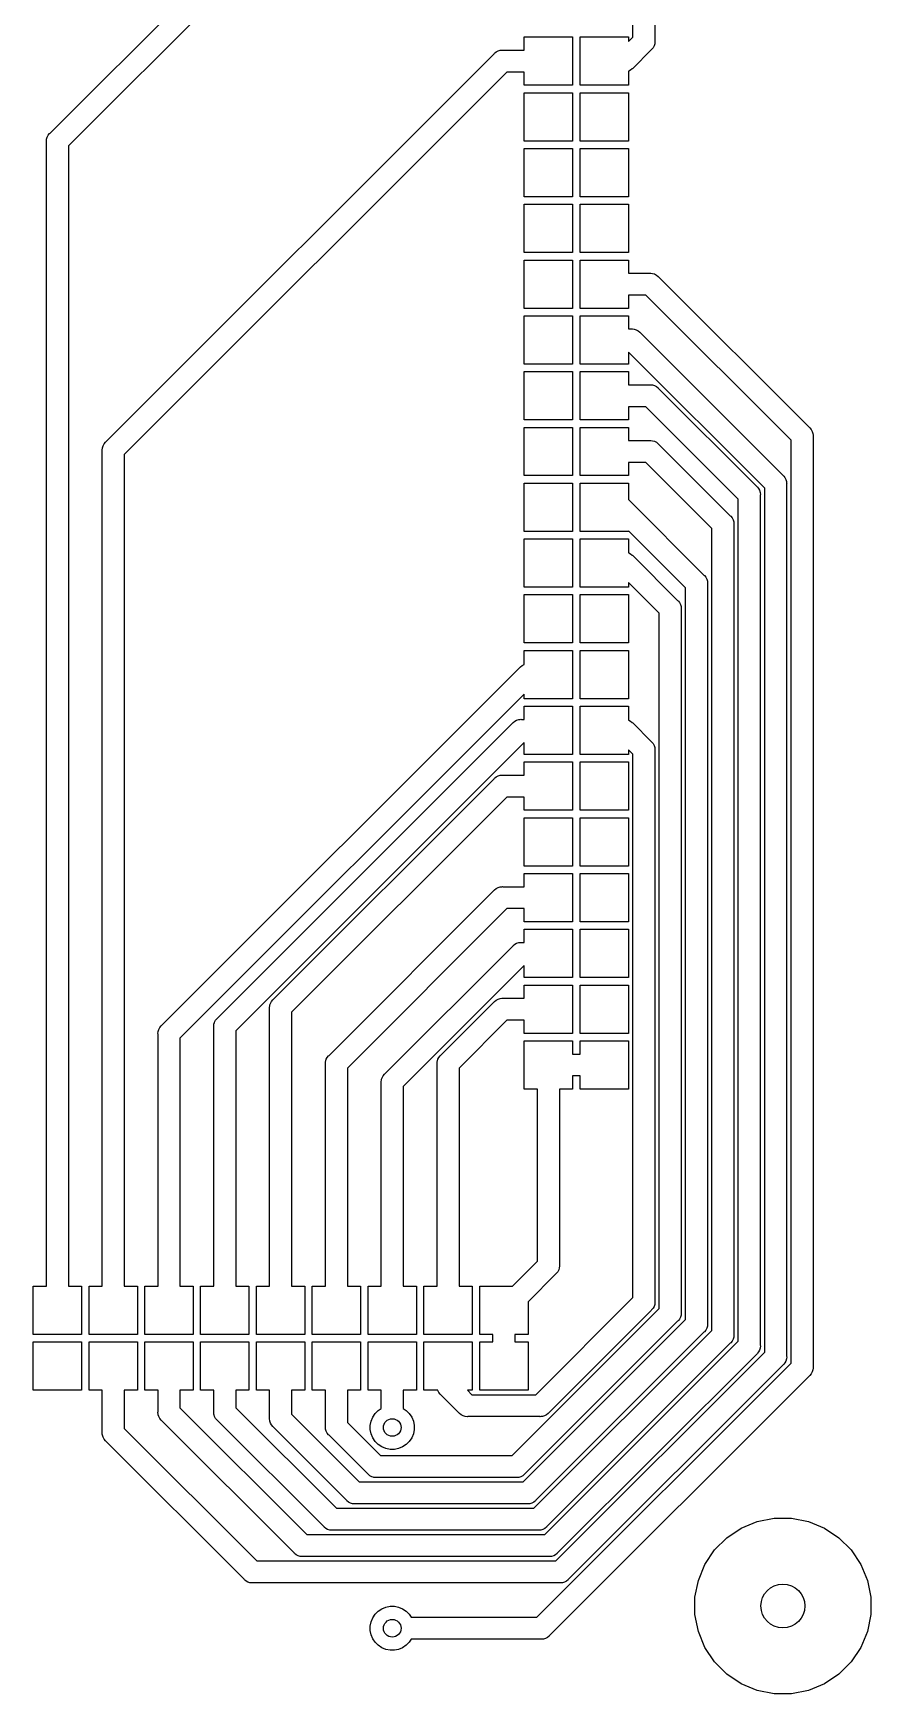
# Model space of a CAD drawing. Extents: x 44 to 125, y -151 to -14.
# Drawn here: x 87 to 125.2, y -151.1 to -75.4 of the extents above; entities that cross this region are included whole.
import ezdxf

# ---------------------------------------------------------------- set-up
doc = ezdxf.new("R2010")
doc.units = 0
doc.header["$MEASUREMENT"] = 0
doc.layers.add('BLACK', color=7, linetype='CONTINUOUS')

msp = doc.modelspace()

# ---------------------------------------------------------------- linework, layer by layer
at = {"layer": 'BLACK', "linetype": 'CONTINUOUS'}
for p, q in [((87.8018, -79.9891), (108.459, -59.3318)), ((109.037, -60.168), (88.638, -80.5671)), ((114.33, -75.6209), (114.33, -60.168)), ((115.33, -59.8326), (115.33, -75.8034)), ((109.39, -76.208), (109.39, -75.608)), ((109.39, -75.608), (111.59, -75.608)), ((111.59, -75.608), (111.59, -77.808)), ((111.93, -77.808), (111.93, -75.608)), ((111.93, -75.608), (114.13, -75.608)), ((114.13, -75.608), (114.13, -75.8209)), ((114.13, -75.8209), (114.33, -75.6209)), ((90.3418, -94.0491), (108.019, -76.3718)), ((108.019, -76.3718), (108.035, -76.3527)), ((108.035, -76.3527), (108.111, -76.2903)), ((108.111, -76.2903), (108.198, -76.2438)), ((108.198, -76.2438), (108.292, -76.2152)), ((108.292, -76.2152), (108.365, -76.208)), ((108.365, -76.208), (108.39, -76.2056)), ((108.39, -76.2056), (108.415, -76.208)), ((108.415, -76.208), (109.39, -76.208)), ((115.166, -76.1989), (114.321, -77.0442)), ((115.185, -76.1833), (115.166, -76.1989)), ((115.248, -76.1071), (115.185, -76.1833)), ((115.294, -76.0203), (115.248, -76.1071)), ((115.323, -75.926), (115.294, -76.0203)), ((115.33, -75.8526), (115.323, -75.926)), ((115.33, -75.8034), (115.332, -75.828)), ((115.332, -75.828), (115.33, -75.8526)), ((114.229, -77.1257), (114.142, -77.1722)), ((114.305, -77.0633), (114.229, -77.1257)), ((114.321, -77.0442), (114.305, -77.0633)), ((108.597, -77.208), (91.178, -94.6271)), ((109.39, -77.208), (108.597, -77.208)), ((109.39, -77.808), (109.39, -77.208)), ((111.59, -77.808), (109.39, -77.808)), ((114.13, -77.808), (111.93, -77.808)), ((114.142, -77.1722), (114.13, -77.1759)), ((114.13, -77.1759), (114.13, -77.808)), ((109.39, -80.348), (109.39, -78.148)), ((109.39, -78.148), (111.59, -78.148)), ((111.59, -78.148), (111.59, -80.348)), ((111.93, -80.348), (111.93, -78.148)), ((111.93, -78.148), (114.13, -78.148)), ((114.13, -78.148), (114.13, -80.348)), ((87.6738, -80.1677), (87.7203, -80.0809)), ((87.7203, -80.0809), (87.7827, -80.0047)), ((87.7827, -80.0047), (87.8018, -79.9891)), ((87.6356, -80.36), (87.6452, -80.262)), ((87.638, -80.3846), (87.6356, -80.36)), ((87.638, -132.504), (87.638, -80.3846)), ((87.6452, -80.262), (87.6738, -80.1677)), ((88.638, -80.5671), (88.638, -132.504)), ((111.59, -80.348), (109.39, -80.348)), ((109.39, -82.888), (109.39, -80.688)), ((109.39, -80.688), (111.59, -80.688)), ((111.59, -80.688), (111.59, -82.888)), ((114.13, -80.348), (111.93, -80.348)), ((111.93, -82.888), (111.93, -80.688)), ((111.93, -80.688), (114.13, -80.688)), ((114.13, -80.688), (114.13, -82.888)), ((111.59, -82.888), (109.39, -82.888)), ((114.13, -82.888), (111.93, -82.888)), ((109.39, -85.428), (109.39, -83.228)), ((109.39, -83.228), (111.59, -83.228)), ((111.59, -83.228), (111.59, -85.428)), ((111.93, -85.428), (111.93, -83.228)), ((111.93, -83.228), (114.13, -83.228)), ((114.13, -83.228), (114.13, -85.428)), ((111.59, -85.428), (109.39, -85.428)), ((114.13, -85.428), (111.93, -85.428)), ((109.39, -87.968), (109.39, -85.768)), ((109.39, -85.768), (111.59, -85.768)), ((111.59, -85.768), (111.59, -87.968)), ((111.93, -87.968), (111.93, -85.768)), ((111.93, -85.768), (114.13, -85.768)), ((114.13, -85.768), (114.13, -86.368)), ((114.13, -86.368), (115.105, -86.368)), ((115.105, -86.368), (115.13, -86.3656)), ((115.13, -86.3656), (115.155, -86.368)), ((115.155, -86.368), (115.228, -86.3752)), ((115.228, -86.3752), (115.322, -86.4038)), ((115.322, -86.4038), (115.409, -86.4503)), ((115.409, -86.4503), (115.485, -86.5127)), ((115.485, -86.5127), (115.501, -86.5318)), ((115.501, -86.5318), (122.366, -93.3971)), ((114.923, -87.368), (114.13, -87.368)), ((114.13, -87.368), (114.13, -87.968)), ((121.53, -93.9752), (114.923, -87.368)), ((111.59, -87.968), (109.39, -87.968)), ((109.39, -90.508), (109.39, -88.308)), ((109.39, -88.308), (111.59, -88.308)), ((111.59, -88.308), (111.59, -90.508)), ((114.13, -87.968), (111.93, -87.968)), ((111.93, -90.508), (111.93, -88.308)), ((111.93, -88.308), (114.13, -88.308)), ((114.13, -88.308), (114.13, -88.908)), ((114.13, -88.908), (114.263, -88.908)), ((114.263, -88.908), (114.287, -88.9056)), ((114.287, -88.9056), (114.312, -88.908)), ((114.312, -88.908), (114.385, -88.9152)), ((114.385, -88.9152), (114.479, -88.9438)), ((114.479, -88.9438), (114.566, -88.9903)), ((114.566, -88.9903), (114.642, -89.0527)), ((114.642, -89.0527), (114.658, -89.0718)), ((114.658, -89.0718), (121.166, -95.5801)), ((120.33, -96.1581), (114.13, -89.958)), ((114.13, -89.958), (114.13, -90.508)), ((111.59, -90.508), (109.39, -90.508)), ((114.13, -90.508), (111.93, -90.508)), ((109.39, -93.048), (109.39, -90.848)), ((109.39, -90.848), (111.59, -90.848)), ((111.59, -90.848), (111.59, -93.048)), ((111.93, -93.048), (111.93, -90.848)), ((111.93, -90.848), (114.13, -90.848)), ((114.13, -90.848), (114.13, -91.448)), ((114.13, -91.448), (115.105, -91.448)), ((115.105, -91.448), (115.13, -91.4456)), ((115.13, -91.4456), (115.155, -91.448)), ((115.155, -91.448), (115.228, -91.4552)), ((115.228, -91.4552), (115.322, -91.4838)), ((115.322, -91.4838), (115.409, -91.5303)), ((115.409, -91.5303), (115.485, -91.5927)), ((115.485, -91.5927), (115.501, -91.6118)), ((115.501, -91.6118), (119.966, -96.0771)), ((114.923, -92.448), (114.13, -92.448)), ((114.13, -92.448), (114.13, -93.048)), ((119.13, -96.6551), (114.923, -92.448)), ((111.59, -93.048), (109.39, -93.048)), ((109.39, -95.588), (109.39, -93.388)), ((109.39, -93.388), (111.59, -93.388)), ((111.59, -93.388), (111.59, -95.588)), ((114.13, -93.048), (111.93, -93.048)), ((111.93, -95.588), (111.93, -93.388)), ((111.93, -93.388), (114.13, -93.388)), ((114.13, -93.388), (114.13, -93.988)), ((122.366, -93.3971), (122.385, -93.4128)), ((122.385, -93.4128), (122.448, -93.4889)), ((122.448, -93.4889), (122.494, -93.5758)), ((122.494, -93.5758), (122.523, -93.67)), ((122.523, -93.67), (122.53, -93.7435)), ((122.53, -93.7435), (122.53, -93.7435)), ((122.53, -93.7435), (122.532, -93.7681)), ((122.532, -93.7681), (122.53, -93.7926)), ((90.1756, -94.42), (90.1852, -94.322)), ((90.178, -94.4446), (90.1756, -94.42)), ((90.178, -132.504), (90.178, -94.4446)), ((90.1852, -94.322), (90.2138, -94.2277)), ((90.2138, -94.2277), (90.2603, -94.1409)), ((90.2603, -94.1409), (90.3227, -94.0647)), ((90.3227, -94.0647), (90.3418, -94.0491)), ((114.13, -93.988), (115.105, -93.988)), ((115.105, -93.988), (115.13, -93.9856)), ((115.13, -93.9856), (115.155, -93.988)), ((115.155, -93.988), (115.228, -93.9952)), ((115.228, -93.9952), (115.322, -94.0238)), ((115.322, -94.0238), (115.409, -94.0703)), ((115.409, -94.0703), (115.485, -94.1327)), ((115.485, -94.1327), (115.501, -94.1518)), ((115.501, -94.1518), (118.766, -97.4171)), ((121.53, -136.007), (121.53, -93.9752)), ((122.53, -93.7926), (122.53, -136.19)), ((91.178, -94.6271), (91.178, -132.504)), ((114.923, -94.988), (114.13, -94.988)), ((114.13, -94.988), (114.13, -95.588)), ((117.93, -97.9951), (114.923, -94.988)), ((111.59, -95.588), (109.39, -95.588)), ((109.39, -98.128), (109.39, -95.928)), ((109.39, -95.928), (111.59, -95.928)), ((111.59, -95.928), (111.59, -98.128)), ((114.13, -95.588), (111.93, -95.588)), ((111.93, -98.128), (111.93, -95.928)), ((111.93, -95.928), (114.13, -95.928)), ((114.13, -95.928), (114.13, -96.6785)), ((121.166, -95.5801), (121.185, -95.5957)), ((121.185, -95.5957), (121.201, -95.6148)), ((121.201, -95.6148), (121.248, -95.6718)), ((121.248, -95.6718), (121.294, -95.7587)), ((121.294, -95.7587), (121.294, -95.7587)), ((121.294, -95.7587), (121.323, -95.853)), ((121.323, -95.853), (121.33, -95.9264)), ((121.33, -95.9264), (121.332, -95.951)), ((121.332, -95.951), (121.33, -95.9755)), ((121.33, -95.9755), (121.33, -135.693)), ((114.13, -96.6785), (114.141, -96.6918)), ((114.141, -96.6918), (117.566, -100.117)), ((119.13, -135.013), (119.13, -96.6551)), ((119.966, -96.0771), (119.985, -96.0928)), ((119.985, -96.0928), (120.001, -96.1118)), ((120.001, -96.1118), (120.001, -96.1119)), ((120.001, -96.1119), (120.048, -96.1689)), ((120.048, -96.1689), (120.094, -96.2558)), ((120.094, -96.2558), (120.123, -96.35)), ((120.123, -96.35), (120.132, -96.448)), ((120.132, -96.448), (120.13, -96.4726)), ((120.13, -96.4726), (120.13, -135.196)), ((120.33, -135.51), (120.33, -96.1581)), ((118.766, -97.4171), (118.785, -97.4328)), ((118.785, -97.4328), (118.848, -97.5089)), ((118.848, -97.5089), (118.894, -97.5958)), ((111.59, -98.128), (109.39, -98.128)), ((114.13, -98.128), (111.93, -98.128)), ((116.73, -100.695), (114.13, -98.0951)), ((114.13, -98.0951), (114.13, -98.128)), ((117.93, -134.516), (117.93, -97.9951)), ((118.894, -97.5958), (118.923, -97.69)), ((118.923, -97.69), (118.93, -97.7635)), ((118.93, -97.7635), (118.93, -97.7635)), ((118.93, -97.7635), (118.932, -97.788)), ((118.932, -97.788), (118.93, -97.8126)), ((118.93, -97.8126), (118.93, -134.699)), ((109.39, -100.668), (109.39, -98.468)), ((109.39, -98.468), (111.59, -98.468)), ((111.59, -98.468), (111.59, -100.668)), ((111.93, -100.668), (111.93, -98.468)), ((111.93, -98.468), (114.13, -98.468)), ((114.13, -98.468), (114.13, -99.1001)), ((114.13, -99.1001), (114.142, -99.1038)), ((114.142, -99.1038), (114.229, -99.1503)), ((114.229, -99.1503), (114.305, -99.2127)), ((114.305, -99.2127), (114.321, -99.2318)), ((114.321, -99.2318), (116.366, -101.277)), ((115.53, -101.855), (114.13, -100.455)), ((114.13, -100.455), (114.13, -100.668)), ((117.566, -100.117), (117.585, -100.133)), ((117.585, -100.133), (117.648, -100.209)), ((117.648, -100.209), (117.694, -100.296)), ((117.694, -100.296), (117.723, -100.39)), ((117.723, -100.39), (117.726, -100.42)), ((117.726, -100.42), (117.732, -100.488)), ((117.732, -100.488), (117.73, -100.513)), ((117.73, -100.513), (117.73, -134.202)), ((111.59, -100.668), (109.39, -100.668)), ((109.39, -103.208), (109.39, -101.008)), ((109.39, -101.008), (111.59, -101.008)), ((111.59, -101.008), (111.59, -103.208)), ((114.13, -100.668), (111.93, -100.668)), ((111.93, -103.208), (111.93, -101.008)), ((111.93, -101.008), (114.13, -101.008)), ((114.13, -101.008), (114.13, -103.208)), ((116.366, -101.277), (116.385, -101.293)), ((116.385, -101.293), (116.401, -101.312)), ((116.401, -101.312), (116.448, -101.369)), ((116.73, -134.019), (116.73, -100.695)), ((115.53, -133.522), (115.53, -101.855)), ((116.448, -101.369), (116.494, -101.456)), ((116.494, -101.456), (116.494, -101.456)), ((116.494, -101.456), (116.51, -101.509)), ((116.51, -101.509), (116.523, -101.55)), ((116.523, -101.55), (116.532, -101.648)), ((116.532, -101.648), (116.53, -101.673)), ((116.53, -101.673), (116.53, -133.705)), ((111.59, -103.208), (109.39, -103.208)), ((109.39, -104.18), (109.39, -103.548)), ((109.39, -103.548), (111.59, -103.548)), ((111.59, -103.548), (111.59, -105.748)), ((114.13, -103.208), (111.93, -103.208)), ((111.93, -105.748), (111.93, -103.548)), ((111.93, -103.548), (114.13, -103.548)), ((114.13, -103.548), (114.13, -105.748)), ((92.8818, -120.629), (109.199, -104.312)), ((109.199, -104.312), (109.215, -104.293)), ((109.215, -104.293), (109.291, -104.23)), ((109.291, -104.23), (109.378, -104.184)), ((109.378, -104.184), (109.39, -104.18)), ((109.39, -105.535), (93.718, -121.207)), ((109.39, -105.748), (109.39, -105.535)), ((111.59, -105.748), (109.39, -105.748)), ((114.13, -105.748), (111.93, -105.748)), ((109.39, -106.688), (109.39, -106.088)), ((109.39, -106.088), (111.59, -106.088)), ((111.59, -106.088), (111.59, -108.288)), ((111.93, -108.288), (111.93, -106.088)), ((111.93, -106.088), (114.13, -106.088)), ((114.13, -106.088), (114.13, -106.72)), ((95.4218, -120.292), (108.862, -106.852)), ((108.862, -106.852), (108.878, -106.833)), ((108.878, -106.833), (108.954, -106.77)), ((108.954, -106.77), (109.041, -106.724)), ((109.041, -106.724), (109.135, -106.695)), ((109.135, -106.695), (109.208, -106.688)), ((109.208, -106.688), (109.233, -106.686)), ((109.233, -106.686), (109.257, -106.688)), ((109.257, -106.688), (109.39, -106.688)), ((114.13, -106.72), (114.142, -106.724)), ((114.142, -106.724), (114.229, -106.77)), ((114.229, -106.77), (114.305, -106.833)), ((114.305, -106.833), (114.321, -106.852)), ((114.321, -106.852), (115.166, -107.697)), ((109.39, -107.738), (96.258, -120.87)), ((109.39, -108.288), (109.39, -107.738)), ((114.33, -108.275), (114.13, -108.075)), ((114.13, -108.075), (114.13, -108.288)), ((115.166, -107.697), (115.185, -107.713)), ((115.185, -107.713), (115.248, -107.789)), ((115.248, -107.789), (115.294, -107.876)), ((115.294, -107.876), (115.323, -107.97)), ((115.323, -107.97), (115.332, -108.068)), ((115.332, -108.068), (115.33, -108.093)), ((115.33, -108.093), (115.33, -133.207)), ((111.59, -108.288), (109.39, -108.288)), ((109.39, -109.228), (109.39, -108.628)), ((109.39, -108.628), (111.59, -108.628)), ((111.59, -108.628), (111.59, -110.828)), ((114.13, -108.288), (111.93, -108.288)), ((111.93, -110.828), (111.93, -108.628)), ((111.93, -108.628), (114.13, -108.628)), ((114.13, -108.628), (114.13, -110.828)), ((114.33, -133.025), (114.33, -108.275)), ((97.9618, -119.449), (108.019, -109.392)), ((108.019, -109.392), (108.035, -109.373)), ((108.035, -109.373), (108.111, -109.31)), ((108.111, -109.31), (108.198, -109.264)), ((108.198, -109.264), (108.292, -109.235)), ((108.292, -109.235), (108.365, -109.228)), ((108.365, -109.228), (108.39, -109.226)), ((108.365, -109.228), (108.365, -109.228)), ((108.39, -109.226), (108.415, -109.228)), ((108.415, -109.228), (109.39, -109.228)), ((108.597, -110.228), (98.798, -120.027)), ((109.39, -110.228), (108.597, -110.228)), ((109.39, -110.828), (109.39, -110.228)), ((111.59, -110.828), (109.39, -110.828)), ((109.39, -113.368), (109.39, -111.168)), ((109.39, -111.168), (111.59, -111.168)), ((111.59, -111.168), (111.59, -113.368)), ((114.13, -110.828), (111.93, -110.828)), ((111.93, -113.368), (111.93, -111.168)), ((111.93, -111.168), (114.13, -111.168)), ((114.13, -111.168), (114.13, -113.368)), ((111.59, -113.368), (109.39, -113.368)), ((114.13, -113.368), (111.93, -113.368)), ((109.39, -114.308), (109.39, -113.708)), ((109.39, -113.708), (111.59, -113.708)), ((111.59, -113.708), (111.59, -115.908)), ((111.93, -115.908), (111.93, -113.708)), ((111.93, -113.708), (114.13, -113.708)), ((114.13, -113.708), (114.13, -115.908)), ((100.502, -121.989), (108.019, -114.472)), ((108.019, -114.472), (108.035, -114.453)), ((108.035, -114.453), (108.111, -114.39)), ((108.111, -114.39), (108.198, -114.344)), ((108.198, -114.344), (108.292, -114.315)), ((108.292, -114.315), (108.365, -114.308)), ((108.365, -114.308), (108.39, -114.306)), ((108.39, -114.306), (108.415, -114.308)), ((108.415, -114.308), (109.39, -114.308)), ((108.597, -115.308), (101.338, -122.567)), ((109.39, -115.308), (108.597, -115.308)), ((109.39, -115.908), (109.39, -115.308)), ((111.59, -115.908), (109.39, -115.908)), ((109.39, -116.848), (109.39, -116.248)), ((109.39, -116.248), (111.59, -116.248)), ((111.59, -116.248), (111.59, -118.448)), ((114.13, -115.908), (111.93, -115.908)), ((111.93, -118.448), (111.93, -116.248)), ((111.93, -116.248), (114.13, -116.248)), ((114.13, -116.248), (114.13, -118.448)), ((103.042, -122.832), (108.862, -117.012)), ((108.862, -117.012), (108.878, -116.993)), ((108.878, -116.993), (108.954, -116.93)), ((108.954, -116.93), (109.041, -116.884)), ((109.041, -116.884), (109.135, -116.855)), ((109.135, -116.855), (109.208, -116.848)), ((109.208, -116.848), (109.233, -116.846)), ((109.208, -116.848), (109.208, -116.848)), ((109.233, -116.846), (109.257, -116.848)), ((109.257, -116.848), (109.39, -116.848)), ((109.39, -117.898), (103.878, -123.41)), ((109.39, -118.448), (109.39, -117.898)), ((111.59, -118.448), (109.39, -118.448)), ((114.13, -118.448), (111.93, -118.448)), ((97.8803, -119.541), (97.9427, -119.465)), ((97.9427, -119.465), (97.9618, -119.449)), ((108.035, -119.533), (108.111, -119.47)), ((108.111, -119.47), (108.198, -119.424)), ((108.198, -119.424), (108.292, -119.395)), ((108.292, -119.395), (108.365, -119.388)), ((108.365, -119.388), (108.39, -119.386)), ((108.39, -119.386), (108.415, -119.388)), ((108.415, -119.388), (109.39, -119.388)), ((109.39, -119.388), (109.39, -118.788)), ((109.39, -118.788), (111.59, -118.788)), ((111.59, -118.788), (111.59, -120.988)), ((111.93, -120.988), (111.93, -118.788)), ((111.93, -118.788), (114.13, -118.788)), ((114.13, -118.788), (114.13, -120.988)), ((97.7956, -119.82), (97.8052, -119.722)), ((97.798, -119.845), (97.7956, -119.82)), ((97.798, -131.479), (97.798, -119.845)), ((97.8052, -119.722), (97.8139, -119.693)), ((97.8139, -119.693), (97.8338, -119.628)), ((97.8338, -119.628), (97.8803, -119.541)), ((98.798, -120.027), (98.798, -132.504)), ((105.582, -121.989), (108.019, -119.552)), ((108.019, -119.552), (108.035, -119.533)), ((92.7156, -121), (92.7252, -120.902)), ((92.718, -121.025), (92.7156, -121)), ((92.7252, -120.902), (92.7394, -120.855)), ((92.7394, -120.855), (92.7538, -120.808)), ((92.7538, -120.808), (92.8003, -120.721)), ((92.8003, -120.721), (92.8627, -120.645)), ((92.8627, -120.645), (92.8818, -120.629)), ((95.2556, -120.663), (95.2652, -120.565)), ((95.258, -120.687), (95.2556, -120.663)), ((95.258, -131.479), (95.258, -120.687)), ((95.2652, -120.565), (95.2857, -120.498)), ((95.2857, -120.498), (95.2938, -120.471)), ((95.2938, -120.471), (95.3403, -120.384)), ((95.3403, -120.384), (95.4027, -120.308)), ((95.4027, -120.308), (95.4218, -120.292)), ((96.258, -120.87), (96.258, -132.504)), ((108.597, -120.388), (106.418, -122.567)), ((109.39, -120.388), (108.597, -120.388)), ((109.39, -120.988), (109.39, -120.388)), ((111.59, -120.988), (109.39, -120.988)), ((114.13, -120.988), (111.93, -120.988)), ((92.718, -131.479), (92.718, -121.025)), ((93.718, -121.207), (93.718, -132.504)), ((109.39, -123.528), (109.39, -121.328)), ((109.39, -121.328), (111.59, -121.328)), ((111.59, -121.328), (111.59, -121.928)), ((111.93, -121.928), (111.93, -121.328)), ((111.93, -121.328), (114.13, -121.328)), ((114.13, -121.328), (114.13, -123.528)), ((100.336, -122.36), (100.345, -122.262)), ((100.338, -122.385), (100.336, -122.36)), ((100.338, -131.479), (100.338, -122.385)), ((100.345, -122.262), (100.354, -122.233)), ((100.354, -122.233), (100.374, -122.168)), ((100.374, -122.168), (100.42, -122.081)), ((100.42, -122.081), (100.483, -122.005)), ((100.483, -122.005), (100.502, -121.989)), ((105.416, -122.36), (105.425, -122.262)), ((105.418, -122.385), (105.416, -122.36)), ((105.418, -131.479), (105.418, -122.385)), ((105.425, -122.262), (105.434, -122.233)), ((105.434, -122.233), (105.454, -122.168)), ((105.454, -122.168), (105.5, -122.081)), ((105.5, -122.081), (105.563, -122.005)), ((105.563, -122.005), (105.582, -121.989)), ((111.59, -121.928), (111.93, -121.928)), ((101.338, -122.567), (101.338, -132.504)), ((102.876, -123.203), (102.885, -123.105)), ((102.878, -123.227), (102.876, -123.203)), ((102.878, -131.479), (102.878, -123.227)), ((102.885, -123.105), (102.894, -123.076)), ((102.894, -123.076), (102.914, -123.011)), ((102.914, -123.011), (102.96, -122.924)), ((102.96, -122.924), (103.023, -122.848)), ((103.023, -122.848), (103.042, -122.832)), ((106.418, -122.567), (106.418, -132.504)), ((111.93, -122.928), (111.59, -122.928)), ((111.59, -122.928), (111.59, -123.528)), ((111.93, -123.528), (111.93, -122.928)), ((103.878, -123.41), (103.878, -132.504)), ((109.99, -123.528), (109.39, -123.528)), ((109.99, -131.365), (109.99, -123.528)), ((111.59, -123.528), (110.99, -123.528)), ((110.99, -123.528), (110.99, -131.547)), ((114.13, -123.528), (111.93, -123.528)), ((92.718, -132.504), (92.718, -131.479)), ((92.718, -131.479), (92.718, -131.479)), ((95.258, -132.504), (95.258, -131.479)), ((95.258, -131.479), (95.258, -131.479)), ((97.798, -132.504), (97.798, -131.479)), ((97.798, -131.479), (97.798, -131.479)), ((100.338, -132.504), (100.338, -131.479)), ((100.338, -131.479), (100.338, -131.479)), ((102.878, -132.504), (102.878, -131.479)), ((102.878, -131.479), (102.878, -131.479)), ((105.418, -132.504), (105.418, -131.479)), ((105.418, -131.479), (105.418, -131.479)), ((108.851, -132.504), (109.99, -131.365)), ((110.99, -131.547), (110.992, -131.572)), ((110.992, -131.572), (110.99, -131.597)), ((110.826, -131.943), (109.558, -133.211)), ((110.845, -131.927), (110.826, -131.943)), ((110.908, -131.851), (110.845, -131.927)), ((110.954, -131.764), (110.908, -131.851)), ((110.983, -131.67), (110.954, -131.764)), ((110.99, -131.597), (110.983, -131.67)), ((110.99, -131.597), (110.99, -131.597)), ((87.038, -134.704), (87.038, -132.504)), ((87.038, -132.504), (87.638, -132.504)), ((88.638, -132.504), (89.238, -132.504)), ((89.238, -132.504), (89.238, -134.704)), ((89.578, -134.704), (89.578, -132.504)), ((89.578, -132.504), (90.178, -132.504)), ((91.178, -132.504), (91.778, -132.504)), ((91.778, -132.504), (91.778, -134.704)), ((92.118, -134.704), (92.118, -132.504)), ((92.118, -132.504), (92.718, -132.504)), ((93.718, -132.504), (94.318, -132.504)), ((94.318, -132.504), (94.318, -134.704)), ((94.658, -134.704), (94.658, -132.504)), ((94.658, -132.504), (95.258, -132.504)), ((96.258, -132.504), (96.858, -132.504)), ((96.858, -132.504), (96.858, -134.704)), ((97.198, -134.704), (97.198, -132.504)), ((97.198, -132.504), (97.798, -132.504)), ((98.798, -132.504), (99.398, -132.504)), ((99.398, -132.504), (99.398, -134.704)), ((99.738, -134.704), (99.738, -132.504)), ((99.738, -132.504), (100.338, -132.504)), ((101.338, -132.504), (101.938, -132.504)), ((101.938, -132.504), (101.938, -134.704)), ((102.278, -134.704), (102.278, -132.504)), ((102.278, -132.504), (102.878, -132.504)), ((103.878, -132.504), (104.478, -132.504)), ((104.478, -132.504), (104.478, -134.704)), ((104.818, -134.704), (104.818, -132.504)), ((104.818, -132.504), (105.418, -132.504)), ((106.418, -132.504), (107.018, -132.504)), ((107.018, -132.504), (107.018, -134.704)), ((107.358, -134.704), (107.358, -132.504)), ((107.358, -132.504), (108.851, -132.504)), ((109.911, -137.444), (114.33, -133.025)), ((108.836, -140.216), (115.53, -133.522)), ((109.558, -133.211), (109.558, -134.704)), ((115.166, -133.603), (110.489, -138.28)), ((115.185, -133.587), (115.166, -133.603)), ((115.248, -133.511), (115.185, -133.587)), ((115.294, -133.424), (115.248, -133.511)), ((115.323, -133.33), (115.294, -133.424)), ((115.33, -133.257), (115.323, -133.33)), ((115.33, -133.207), (115.332, -133.232)), ((115.332, -133.232), (115.33, -133.257)), ((115.33, -133.257), (115.33, -133.257)), ((116.523, -133.827), (116.494, -133.921)), ((116.532, -133.729), (116.523, -133.827)), ((116.53, -133.705), (116.532, -133.729)), ((109.333, -141.416), (116.73, -134.019)), ((116.366, -134.1), (109.414, -141.052)), ((109.83, -142.616), (117.93, -134.516)), ((117.566, -134.597), (109.911, -142.252)), ((116.385, -134.084), (116.366, -134.1)), ((116.401, -134.065), (116.385, -134.084)), ((116.448, -134.008), (116.401, -134.065)), ((116.401, -134.065), (116.401, -134.065)), ((116.494, -133.921), (116.448, -134.008)), ((117.585, -134.581), (117.566, -134.597)), ((117.648, -134.505), (117.585, -134.581)), ((117.694, -134.418), (117.648, -134.505)), ((117.723, -134.324), (117.694, -134.418)), ((117.73, -134.251), (117.723, -134.324)), ((117.73, -134.202), (117.732, -134.226)), ((117.732, -134.226), (117.73, -134.251)), ((117.73, -134.251), (117.73, -134.251)), ((89.238, -134.704), (87.038, -134.704)), ((87.038, -137.244), (87.038, -135.044)), ((87.038, -135.044), (89.238, -135.044)), ((89.238, -135.044), (89.238, -137.244)), ((91.778, -134.704), (89.578, -134.704)), ((89.578, -137.244), (89.578, -135.044)), ((89.578, -135.044), (91.778, -135.044)), ((91.778, -135.044), (91.778, -137.244)), ((94.318, -134.704), (92.118, -134.704)), ((92.118, -137.244), (92.118, -135.044)), ((92.118, -135.044), (94.318, -135.044)), ((94.318, -135.044), (94.318, -137.244)), ((96.858, -134.704), (94.658, -134.704)), ((94.658, -137.244), (94.658, -135.044)), ((94.658, -135.044), (96.858, -135.044)), ((96.858, -135.044), (96.858, -137.244)), ((99.398, -134.704), (97.198, -134.704)), ((97.198, -137.244), (97.198, -135.044)), ((97.198, -135.044), (99.398, -135.044)), ((99.398, -135.044), (99.398, -137.244)), ((101.938, -134.704), (99.738, -134.704)), ((99.738, -137.244), (99.738, -135.044)), ((99.738, -135.044), (101.938, -135.044)), ((101.938, -135.044), (101.938, -137.244)), ((104.478, -134.704), (102.278, -134.704)), ((102.278, -137.244), (102.278, -135.044)), ((102.278, -135.044), (104.478, -135.044)), ((104.478, -135.044), (104.478, -137.244)), ((107.018, -134.704), (104.818, -134.704)), ((104.818, -137.244), (104.818, -135.044)), ((104.818, -135.044), (107.018, -135.044)), ((107.018, -135.044), (107.018, -137.244)), ((107.958, -134.704), (107.358, -134.704)), ((107.358, -137.244), (107.358, -135.044)), ((107.358, -135.044), (107.958, -135.044)), ((107.958, -135.044), (107.958, -134.704)), ((109.558, -134.704), (108.958, -134.704)), ((108.958, -134.704), (108.958, -135.044)), ((108.958, -135.044), (109.558, -135.044)), ((109.558, -135.044), (109.558, -137.244)), ((110.327, -143.816), (119.13, -135.013)), ((118.766, -135.094), (110.408, -143.452)), ((118.785, -135.078), (118.766, -135.094)), ((118.848, -135.002), (118.785, -135.078)), ((118.894, -134.915), (118.848, -135.002)), ((118.923, -134.821), (118.894, -134.915)), ((118.93, -134.748), (118.923, -134.821)), ((118.93, -134.699), (118.932, -134.723)), ((118.932, -134.723), (118.93, -134.748)), ((118.93, -134.748), (118.93, -134.748)), ((120.123, -135.318), (120.094, -135.413)), ((120.132, -135.22), (120.123, -135.318)), ((120.13, -135.196), (120.132, -135.22)), ((109.955, -147.582), (121.53, -136.007)), ((110.824, -145.016), (120.33, -135.51)), ((119.966, -135.591), (110.905, -144.652)), ((121.166, -136.088), (111.402, -145.852)), ((119.985, -135.576), (119.966, -135.591)), ((120.001, -135.556), (119.985, -135.576)), ((120.048, -135.499), (120.001, -135.556)), ((120.094, -135.413), (120.048, -135.499)), ((121.185, -136.073), (121.166, -136.088)), ((121.201, -136.053), (121.185, -136.073)), ((121.248, -135.996), (121.201, -136.053)), ((121.294, -135.91), (121.248, -135.996)), ((121.323, -135.815), (121.294, -135.91)), ((121.332, -135.717), (121.323, -135.815)), ((121.33, -135.693), (121.332, -135.717)), ((122.366, -136.585), (110.533, -148.418)), ((122.385, -136.57), (122.366, -136.585)), ((122.448, -136.493), (122.385, -136.57)), ((122.494, -136.407), (122.448, -136.493)), ((122.523, -136.312), (122.494, -136.407)), ((122.53, -136.239), (122.523, -136.312)), ((122.53, -136.19), (122.532, -136.214)), ((122.532, -136.214), (122.53, -136.239)), ((89.238, -137.244), (87.038, -137.244)), ((90.178, -137.244), (89.578, -137.244)), ((90.178, -138.269), (90.178, -137.244)), ((91.778, -137.244), (91.178, -137.244)), ((91.178, -137.244), (91.178, -138.985)), ((92.718, -137.244), (92.118, -137.244)), ((92.718, -138.219), (92.718, -137.244)), ((94.318, -137.244), (93.718, -137.244)), ((93.718, -137.244), (93.718, -138.037)), ((95.258, -137.244), (94.658, -137.244)), ((95.258, -138.219), (95.258, -137.244)), ((96.858, -137.244), (96.258, -137.244)), ((96.258, -137.244), (96.258, -138.037)), ((97.798, -137.244), (97.198, -137.244)), ((97.798, -138.519), (97.798, -137.244)), ((99.398, -137.244), (98.798, -137.244)), ((98.798, -137.244), (98.798, -138.337)), ((100.338, -137.244), (99.738, -137.244)), ((100.338, -138.269), (100.338, -137.244)), ((101.938, -137.244), (101.338, -137.244)), ((101.338, -137.244), (101.338, -138.707)), ((102.878, -137.244), (102.278, -137.244)), ((102.878, -138.069), (102.878, -137.244)), ((104.478, -137.244), (103.878, -137.244)), ((103.878, -137.244), (103.878, -138.069)), ((105.45, -137.244), (104.818, -137.244)), ((105.454, -137.256), (105.45, -137.244)), ((105.5, -137.343), (105.454, -137.256)), ((105.563, -137.419), (105.5, -137.343)), ((105.582, -137.435), (105.563, -137.419)), ((106.427, -138.28), (105.582, -137.435)), ((107.018, -137.244), (106.805, -137.244)), ((106.805, -137.244), (107.005, -137.444)), ((107.005, -137.444), (109.911, -137.444)), ((109.558, -137.244), (107.358, -137.244)), ((90.178, -139.167), (90.178, -138.269)), ((90.178, -138.269), (90.178, -138.269)), ((92.7156, -138.244), (92.718, -138.219)), ((92.7252, -138.342), (92.7156, -138.244)), ((92.7312, -138.362), (92.7252, -138.342)), ((92.7538, -138.436), (92.7312, -138.362)), ((93.718, -138.037), (99.4971, -143.816)), ((95.2556, -138.244), (95.258, -138.219)), ((95.2652, -138.342), (95.2556, -138.244)), ((95.2712, -138.362), (95.2652, -138.342)), ((95.2938, -138.436), (95.2712, -138.362)), ((96.258, -138.037), (100.837, -142.616)), ((98.798, -138.337), (101.877, -141.416)), ((100.338, -138.889), (100.338, -138.269)), ((100.338, -138.269), (100.338, -138.269)), ((102.492, -138.464), (102.601, -138.301)), ((102.601, -138.301), (102.741, -138.161)), ((102.741, -138.161), (102.878, -138.069)), ((103.878, -138.069), (104.015, -138.161)), ((104.015, -138.161), (104.155, -138.301)), ((104.155, -138.301), (104.264, -138.464)), ((106.443, -138.299), (106.427, -138.28)), ((106.519, -138.362), (106.443, -138.299)), ((106.606, -138.408), (106.519, -138.362)), ((110.397, -138.362), (110.31, -138.408)), ((110.473, -138.299), (110.397, -138.362)), ((110.489, -138.28), (110.473, -138.299)), ((91.178, -138.985), (97.2091, -145.016)), ((92.8003, -138.523), (92.7538, -138.436)), ((92.8627, -138.599), (92.8003, -138.523)), ((92.8818, -138.615), (92.8627, -138.599)), ((98.9191, -144.652), (92.8818, -138.615)), ((95.3403, -138.523), (95.2938, -138.436)), ((95.4027, -138.599), (95.3403, -138.523)), ((95.4218, -138.615), (95.4027, -138.599)), ((100.259, -143.452), (95.4218, -138.615)), ((97.7956, -138.544), (97.798, -138.519)), ((97.8052, -138.642), (97.7956, -138.544)), ((97.8096, -138.656), (97.8052, -138.642)), ((97.8338, -138.736), (97.8096, -138.656)), ((97.8803, -138.823), (97.8338, -138.736)), ((97.9427, -138.899), (97.8803, -138.823)), ((97.9618, -138.915), (97.9427, -138.899)), ((101.299, -142.252), (97.9618, -138.915)), ((100.336, -138.914), (100.338, -138.889)), ((100.34, -138.963), (100.336, -138.914)), ((100.345, -139.012), (100.34, -138.963)), ((100.374, -139.106), (100.345, -139.012)), ((100.42, -139.193), (100.374, -139.106)), ((101.338, -138.707), (102.847, -140.216)), ((102.378, -138.84), (102.416, -138.646)), ((102.378, -139.036), (102.378, -138.84)), ((102.416, -139.23), (102.378, -139.036)), ((102.416, -138.646), (102.492, -138.464)), ((104.264, -138.464), (104.34, -138.646)), ((104.34, -138.646), (104.378, -138.84)), ((104.378, -139.036), (104.34, -139.23)), ((104.378, -138.84), (104.378, -139.036)), ((106.698, -138.436), (106.606, -138.408)), ((106.7, -138.437), (106.698, -138.436)), ((106.798, -138.446), (106.7, -138.437)), ((106.823, -138.444), (106.798, -138.446)), ((110.093, -138.444), (106.823, -138.444)), ((110.118, -138.446), (110.093, -138.444)), ((110.143, -138.444), (110.118, -138.446)), ((110.216, -138.437), (110.143, -138.444)), ((110.31, -138.408), (110.216, -138.437)), ((90.1756, -139.192), (90.178, -139.167)), ((90.1811, -139.248), (90.1756, -139.192)), ((90.1852, -139.29), (90.1811, -139.248)), ((90.2138, -139.384), (90.1852, -139.29)), ((90.2603, -139.471), (90.2138, -139.384)), ((90.3227, -139.547), (90.2603, -139.471)), ((90.3418, -139.563), (90.3227, -139.547)), ((96.6311, -145.852), (90.3418, -139.563)), ((100.483, -139.269), (100.42, -139.193)), ((100.502, -139.285), (100.483, -139.269)), ((102.269, -141.052), (100.502, -139.285)), ((102.492, -139.412), (102.416, -139.23)), ((102.601, -139.575), (102.492, -139.412)), ((102.741, -139.715), (102.601, -139.575)), ((102.904, -139.824), (102.741, -139.715)), ((103.086, -139.9), (102.904, -139.824)), ((103.28, -139.938), (103.086, -139.9)), ((103.67, -139.9), (103.476, -139.938)), ((103.852, -139.824), (103.67, -139.9)), ((104.015, -139.715), (103.852, -139.824)), ((104.155, -139.575), (104.015, -139.715)), ((104.264, -139.412), (104.155, -139.575)), ((104.34, -139.23), (104.264, -139.412)), ((102.847, -140.216), (108.836, -140.216)), ((103.476, -139.938), (103.28, -139.938)), ((101.877, -141.416), (109.333, -141.416)), ((102.285, -141.071), (102.269, -141.052)), ((102.361, -141.134), (102.285, -141.071)), ((102.448, -141.18), (102.361, -141.134)), ((102.513, -141.2), (102.448, -141.18)), ((102.542, -141.209), (102.513, -141.2)), ((102.64, -141.218), (102.542, -141.209)), ((102.665, -141.216), (102.64, -141.218)), ((109.019, -141.216), (102.665, -141.216)), ((109.043, -141.218), (109.019, -141.216)), ((109.068, -141.216), (109.043, -141.218)), ((109.141, -141.209), (109.068, -141.216)), ((109.235, -141.18), (109.141, -141.209)), ((109.322, -141.134), (109.235, -141.18)), ((109.398, -141.071), (109.322, -141.134)), ((109.414, -141.052), (109.398, -141.071)), ((100.837, -142.616), (109.83, -142.616)), ((101.315, -142.271), (101.299, -142.252)), ((101.391, -142.334), (101.315, -142.271)), ((101.478, -142.38), (101.391, -142.334)), ((101.572, -142.409), (101.478, -142.38)), ((101.645, -142.416), (101.572, -142.409)), ((101.67, -142.418), (101.645, -142.416)), ((101.645, -142.416), (101.645, -142.416)), ((101.695, -142.416), (101.67, -142.418)), ((109.516, -142.416), (101.695, -142.416)), ((109.54, -142.418), (109.516, -142.416)), ((109.565, -142.416), (109.54, -142.418)), ((109.638, -142.409), (109.565, -142.416)), ((109.732, -142.38), (109.638, -142.409)), ((109.819, -142.334), (109.732, -142.38)), ((109.895, -142.271), (109.819, -142.334)), ((109.911, -142.252), (109.895, -142.271)), ((100.275, -143.471), (100.259, -143.452)), ((100.351, -143.534), (100.275, -143.471)), ((100.438, -143.58), (100.351, -143.534)), ((100.532, -143.609), (100.438, -143.58)), ((100.605, -143.616), (100.532, -143.609)), ((100.63, -143.618), (100.605, -143.616)), ((100.605, -143.616), (100.605, -143.616)), ((100.655, -143.616), (100.63, -143.618)), ((110.013, -143.616), (100.655, -143.616)), ((110.037, -143.618), (110.013, -143.616)), ((110.062, -143.616), (110.037, -143.618)), ((110.135, -143.609), (110.062, -143.616)), ((110.229, -143.58), (110.135, -143.609)), ((110.316, -143.534), (110.229, -143.58)), ((110.392, -143.471), (110.316, -143.534)), ((110.408, -143.452), (110.392, -143.471)), ((118.608, -143.959), (119.263, -143.521)), ((119.263, -143.521), (119.991, -143.22)), ((119.991, -143.22), (120.764, -143.066)), ((120.764, -143.066), (121.552, -143.066)), ((121.552, -143.066), (122.325, -143.22)), ((122.325, -143.22), (123.053, -143.521)), ((123.053, -143.521), (123.708, -143.959)), ((99.4971, -143.816), (110.327, -143.816)), ((118.051, -144.516), (118.608, -143.959)), ((123.708, -143.959), (124.265, -144.516)), ((97.2091, -145.016), (110.824, -145.016)), ((98.9348, -144.671), (98.9191, -144.652)), ((99.0109, -144.734), (98.9348, -144.671)), ((99.0978, -144.78), (99.0109, -144.734)), ((99.189, -144.808), (99.0978, -144.78)), ((99.192, -144.809), (99.189, -144.808)), ((99.29, -144.818), (99.192, -144.809)), ((99.3146, -144.816), (99.29, -144.818)), ((110.51, -144.816), (99.3146, -144.816)), ((110.534, -144.818), (110.51, -144.816)), ((110.559, -144.816), (110.534, -144.818)), ((110.632, -144.809), (110.559, -144.816)), ((110.727, -144.78), (110.632, -144.809)), ((110.813, -144.734), (110.727, -144.78)), ((110.89, -144.671), (110.813, -144.734)), ((110.905, -144.652), (110.89, -144.671)), ((117.312, -145.899), (117.613, -145.171)), ((117.613, -145.171), (118.051, -144.516)), ((124.265, -144.516), (124.703, -145.171)), ((124.703, -145.171), (125.004, -145.899)), ((96.6468, -145.871), (96.6311, -145.852)), ((96.7229, -145.934), (96.6468, -145.871)), ((96.8098, -145.98), (96.7229, -145.934)), ((111.31, -145.934), (111.224, -145.98)), ((111.387, -145.871), (111.31, -145.934)), ((111.402, -145.852), (111.387, -145.871)), ((117.158, -146.672), (117.312, -145.899)), ((125.004, -145.899), (125.158, -146.672)), ((96.901, -146.008), (96.8098, -145.98)), ((96.904, -146.009), (96.901, -146.008)), ((97.002, -146.018), (96.904, -146.009)), ((97.0266, -146.016), (97.002, -146.018)), ((111.007, -146.016), (97.0266, -146.016)), ((111.031, -146.018), (111.007, -146.016)), ((111.056, -146.016), (111.031, -146.018)), ((111.129, -146.009), (111.056, -146.016)), ((111.224, -145.98), (111.129, -146.009)), ((117.158, -147.46), (117.158, -146.672)), ((125.158, -146.672), (125.158, -147.46)), ((102.492, -147.608), (102.601, -147.445)), ((102.601, -147.445), (102.741, -147.305)), ((102.741, -147.305), (102.904, -147.196)), ((102.904, -147.196), (103.086, -147.12)), ((103.086, -147.12), (103.28, -147.082)), ((103.28, -147.082), (103.476, -147.082)), ((103.476, -147.082), (103.67, -147.12)), ((103.67, -147.12), (103.852, -147.196)), ((103.852, -147.196), (104.015, -147.305)), ((104.015, -147.305), (104.155, -147.445)), ((104.155, -147.445), (104.247, -147.582)), ((117.312, -148.233), (117.158, -147.46)), ((125.158, -147.46), (125.004, -148.233)), ((102.378, -147.984), (102.416, -147.79)), ((102.378, -148.18), (102.378, -147.984)), ((102.416, -148.374), (102.378, -148.18)), ((102.416, -147.79), (102.492, -147.608)), ((104.247, -147.582), (109.955, -147.582)), ((102.492, -148.556), (102.416, -148.374)), ((102.601, -148.719), (102.492, -148.556)), ((102.741, -148.859), (102.601, -148.719)), ((102.904, -148.968), (102.741, -148.859)), ((103.086, -149.044), (102.904, -148.968)), ((103.852, -148.968), (103.67, -149.044)), ((104.015, -148.859), (103.852, -148.968)), ((104.155, -148.719), (104.015, -148.859)), ((104.247, -148.582), (104.155, -148.719)), ((110.138, -148.582), (104.247, -148.582)), ((110.162, -148.584), (110.138, -148.582)), ((110.187, -148.582), (110.162, -148.584)), ((110.26, -148.575), (110.187, -148.582)), ((110.355, -148.546), (110.26, -148.575)), ((110.442, -148.5), (110.355, -148.546)), ((110.518, -148.437), (110.442, -148.5)), ((110.533, -148.418), (110.518, -148.437)), ((117.613, -148.961), (117.312, -148.233)), ((118.051, -149.616), (117.613, -148.961)), ((124.703, -148.961), (124.265, -149.616)), ((125.004, -148.233), (124.703, -148.961)), ((103.28, -149.082), (103.086, -149.044)), ((103.476, -149.082), (103.28, -149.082)), ((103.67, -149.044), (103.476, -149.082)), ((118.608, -150.173), (118.051, -149.616)), ((124.265, -149.616), (123.708, -150.173)), ((119.263, -150.611), (118.608, -150.173)), ((123.708, -150.173), (123.053, -150.611)), ((119.991, -150.912), (119.263, -150.611)), ((120.764, -151.066), (119.991, -150.912)), ((121.552, -151.066), (120.764, -151.066)), ((122.325, -150.912), (121.552, -151.066)), ((123.053, -150.611), (122.325, -150.912))]:
    msp.add_line(p, q, dxfattribs=at)
at = {"layer": 'BLACK'}
for centre, radius in [((103.378, -138.938), 0.4), ((121.158, -147.066), 1), ((103.378, -148.082), 0.4)]:
    msp.add_circle(centre, radius, dxfattribs=at)

doc.saveas('drawing.dxf')
